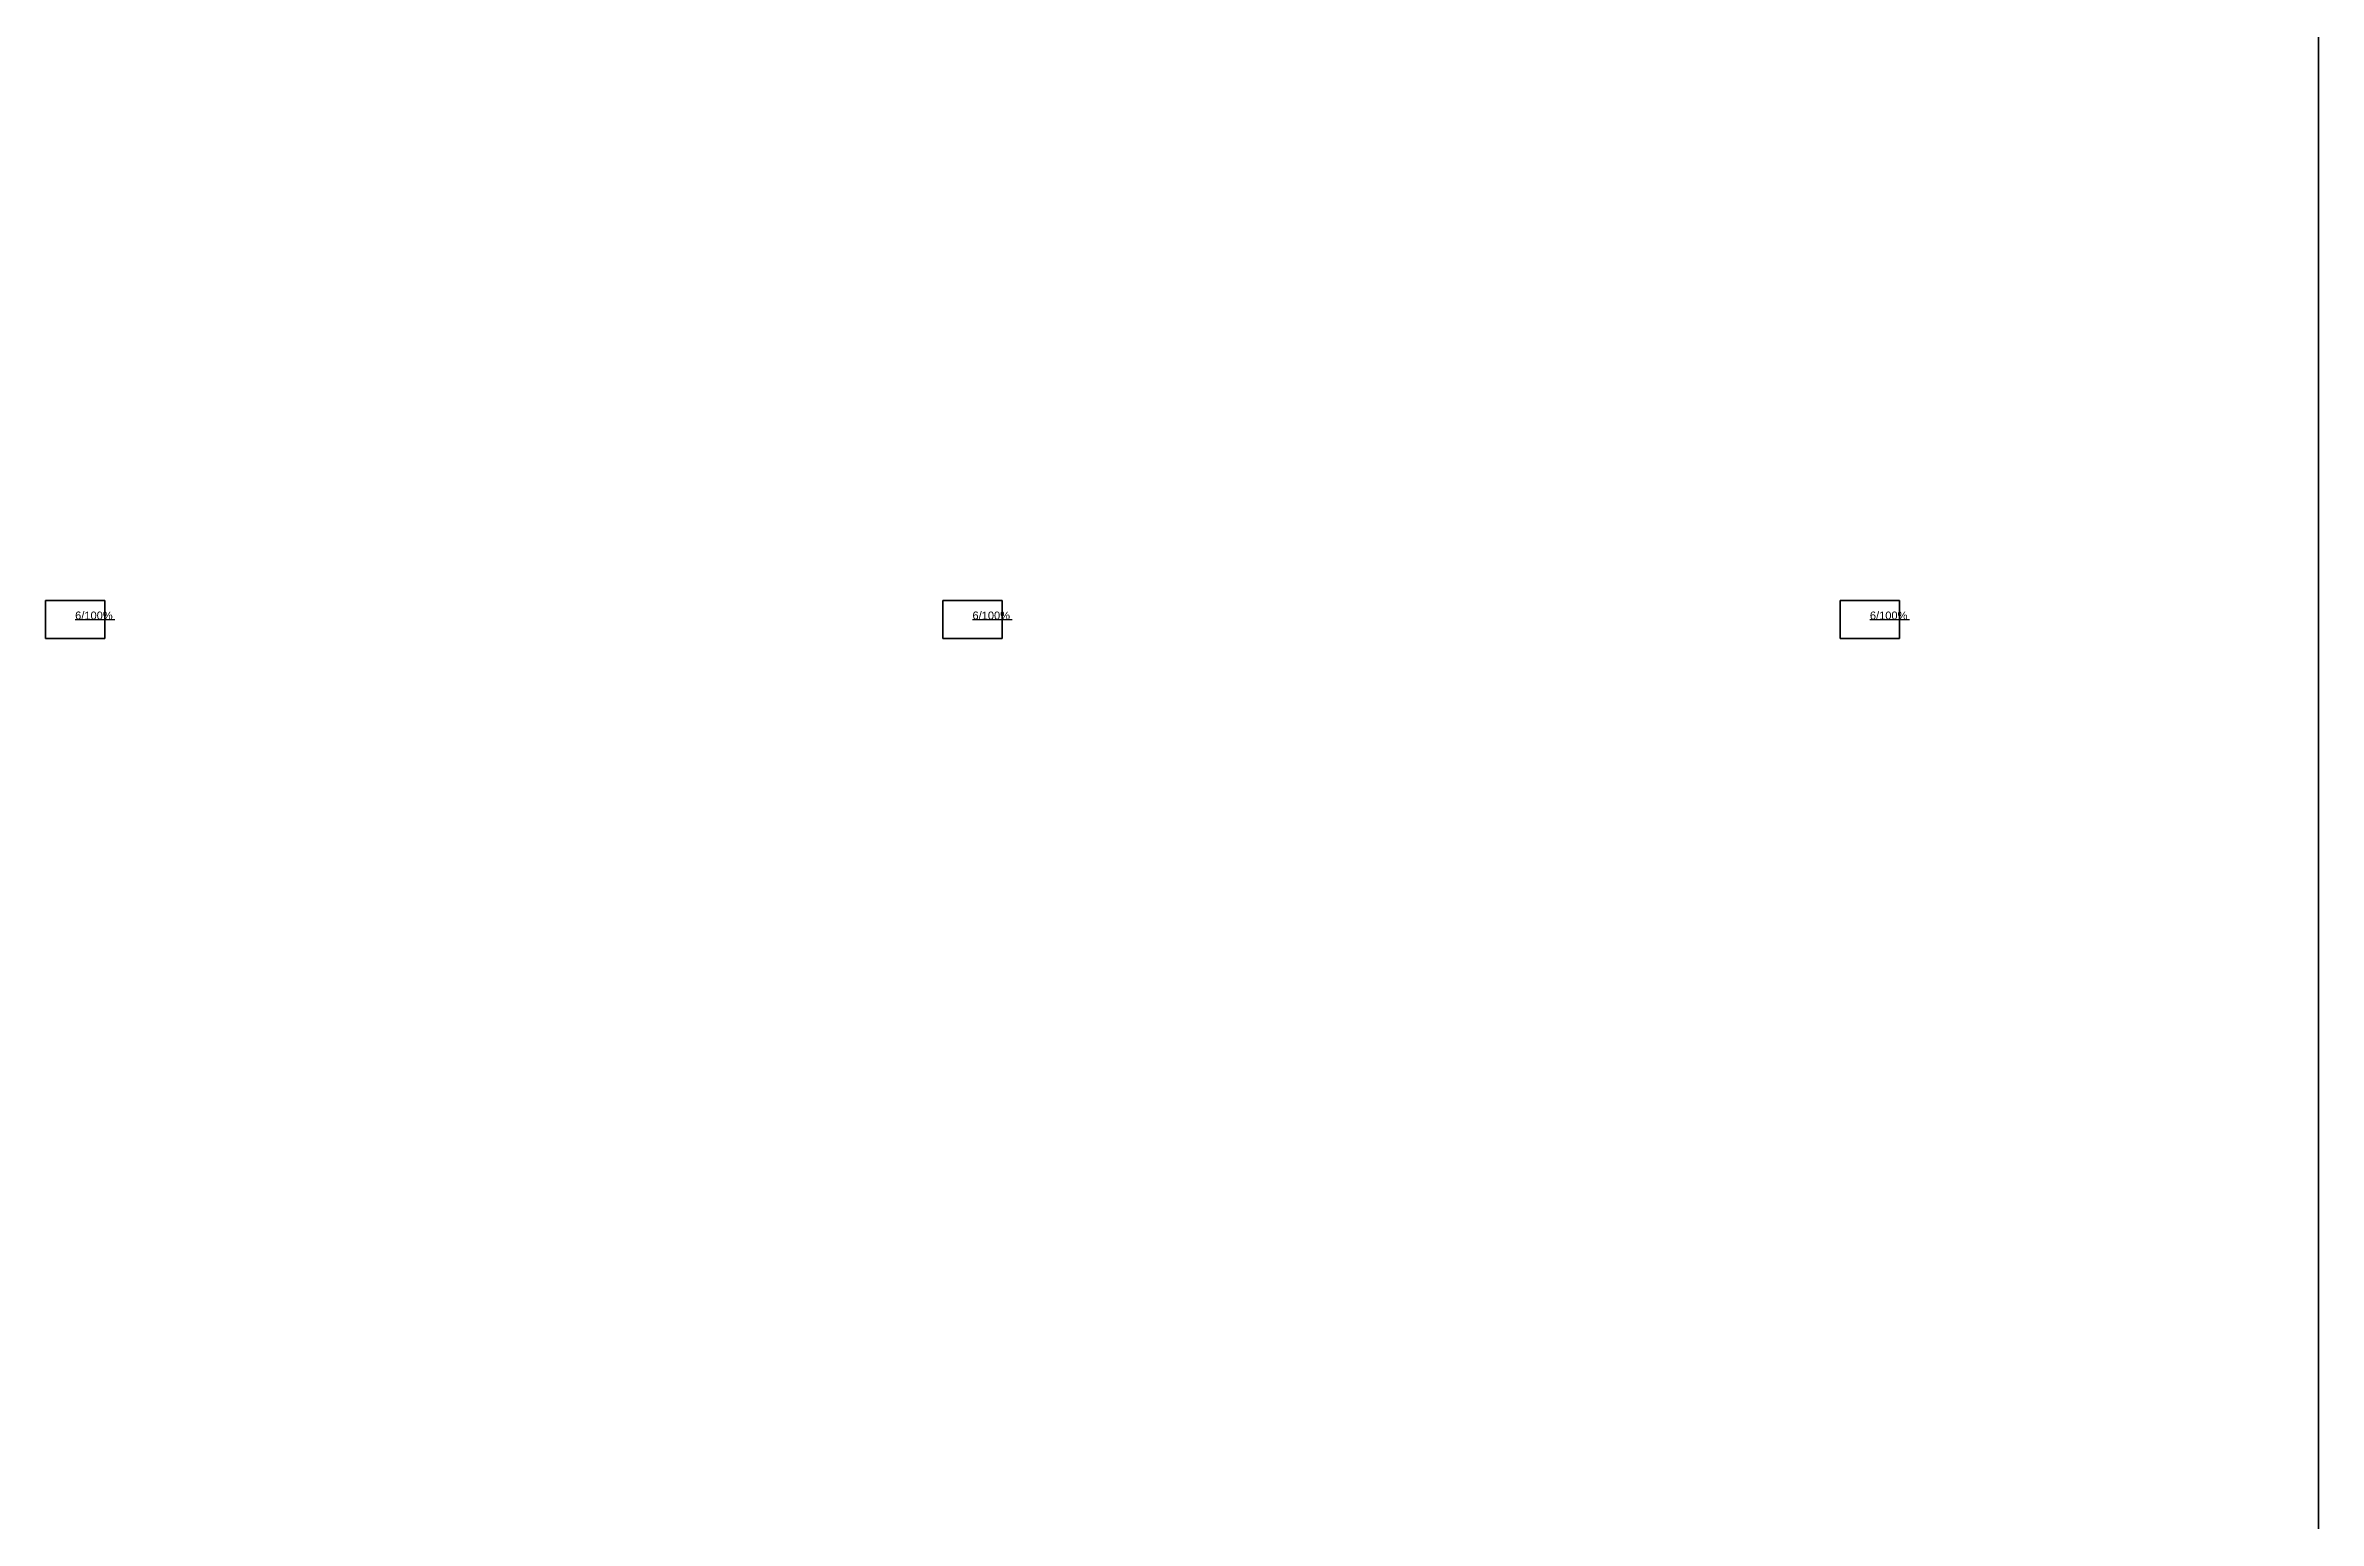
# Model space of a CAD drawing. Header units: millimetres. Extents: x -2.8 to 67.9, y 15.7 to 90.1.
# Drawn here: x 39.21 to 67.92, y 34.28 to 52.9 of the extents above; entities that cross this region are included whole.
import ezdxf

# ---------------------------------------------------------------- set-up
doc = ezdxf.new("R2010")
doc.units = ezdxf.units.MM
for name, color, linetype in [('DLXLUM', 2, 'Continuous'), ('DLXLUMEX', 2, 'Continuous'), ('DLXSCENE', 7, 'Continuous')]:
    doc.layers.add(name, color=color, linetype=linetype)
doc.layers.get('0').off()
doc.styles.get("Standard").update_dxf_attribs({"font": 'arial.ttf'})

# ---------------------------------------------------------------- blocks, each defined once
blk = doc.blocks.new('*U28')
for p, q in [((0.375, 0.24), (-0.375, 0.24)), ((-0.375, 0.24), (-0.375, -0.24)), ((-0.375, 0.24), (-0.375, -0.24)), ((-0.375, -0.24), (-0.375, 0.24)), ((-0.375, 0.24), (-0.375, 0.24)), ((0.375, 0.24), (-0.375, 0.24)), ((-0.375, 0.24), (-0.375, 0.24)), ((-0.375, 0.24), (0.375, 0.24)), ((-0.375, -0.24), (-0.375, 0.24)), ((-0.375, 0.24), (0.375, 0.24)), ((0.375, -0.24), (0.375, 0.24)), ((0.375, 0.24), (0.375, 0.24)), ((0.375, 0.24), (0.375, 0.24)), ((0.375, 0.24), (0.375, -0.24)), ((0.375, -0.24), (0.375, 0.24)), ((0.375, 0.24), (0.375, -0.24)), ((-0.375, -0.24), (0.375, -0.24)), ((-0.375, -0.24), (-0.375, -0.24)), ((-0.375, -0.24), (0.375, -0.24)), ((0.375, -0.24), (-0.375, -0.24)), ((-0.375, -0.24), (-0.375, -0.24)), ((0.375, -0.24), (-0.375, -0.24)), ((0.375, -0.24), (0.375, -0.24)), ((0.375, -0.24), (0.375, -0.24))]:
    blk.add_line(p, q)
at = {"color": 1}
blk.add_line((0, 0), (0.5, 0), dxfattribs=at)
at = {"layer": 'DLXLUMEX', "color": 7}
blk.add_text('6/100%', height=0.1, dxfattribs=at).set_placement((0, 0))
blk = doc.blocks.new('*U34')
for p, q in [((0.375, 0.24), (-0.375, 0.24)), ((-0.375, 0.24), (-0.375, -0.24)), ((-0.375, 0.24), (-0.375, -0.24)), ((-0.375, -0.24), (-0.375, 0.24)), ((-0.375, 0.24), (-0.375, 0.24)), ((0.375, 0.24), (-0.375, 0.24)), ((-0.375, 0.24), (-0.375, 0.24)), ((-0.375, 0.24), (0.375, 0.24)), ((-0.375, -0.24), (-0.375, 0.24)), ((-0.375, 0.24), (0.375, 0.24)), ((0.375, -0.24), (0.375, 0.24)), ((0.375, 0.24), (0.375, 0.24)), ((0.375, 0.24), (0.375, 0.24)), ((0.375, 0.24), (0.375, -0.24)), ((0.375, -0.24), (0.375, 0.24)), ((0.375, 0.24), (0.375, -0.24)), ((-0.375, -0.24), (0.375, -0.24)), ((-0.375, -0.24), (-0.375, -0.24)), ((-0.375, -0.24), (0.375, -0.24)), ((0.375, -0.24), (-0.375, -0.24)), ((-0.375, -0.24), (-0.375, -0.24)), ((0.375, -0.24), (-0.375, -0.24)), ((0.375, -0.24), (0.375, -0.24)), ((0.375, -0.24), (0.375, -0.24))]:
    blk.add_line(p, q)
at = {"color": 1}
blk.add_line((0, 0), (0.5, 0), dxfattribs=at)
at = {"layer": 'DLXLUMEX', "color": 7}
blk.add_text('6/100%', height=0.1, dxfattribs=at).set_placement((0, 0))
blk = doc.blocks.new('*U40')
for p, q in [((0.375, 0.24), (-0.375, 0.24)), ((-0.375, 0.24), (-0.375, -0.24)), ((-0.375, 0.24), (-0.375, -0.24)), ((-0.375, -0.24), (-0.375, 0.24)), ((-0.375, 0.24), (-0.375, 0.24)), ((0.375, 0.24), (-0.375, 0.24)), ((-0.375, 0.24), (-0.375, 0.24)), ((-0.375, 0.24), (0.375, 0.24)), ((-0.375, -0.24), (-0.375, 0.24)), ((-0.375, 0.24), (0.375, 0.24)), ((0.375, -0.24), (0.375, 0.24)), ((0.375, 0.24), (0.375, 0.24)), ((0.375, 0.24), (0.375, 0.24)), ((0.375, 0.24), (0.375, -0.24)), ((0.375, -0.24), (0.375, 0.24)), ((0.375, 0.24), (0.375, -0.24)), ((-0.375, -0.24), (0.375, -0.24)), ((-0.375, -0.24), (-0.375, -0.24)), ((-0.375, -0.24), (0.375, -0.24)), ((0.375, -0.24), (-0.375, -0.24)), ((-0.375, -0.24), (-0.375, -0.24)), ((0.375, -0.24), (-0.375, -0.24)), ((0.375, -0.24), (0.375, -0.24)), ((0.375, -0.24), (0.375, -0.24))]:
    blk.add_line(p, q)
at = {"color": 1}
blk.add_line((0, 0), (0.5, 0), dxfattribs=at)
at = {"layer": 'DLXLUMEX', "color": 7}
blk.add_text('6/100%', height=0.1, dxfattribs=at).set_placement((0, 0))
blk = doc.blocks.new('*U44')
for p, q in [((84.704, 136.161), (84.704, 64.16)), ((84.704, 64.16), (84.704, 136.161))]:
    blk.add_line(p, q)
blk = doc.blocks.new('*U45')
blk.add_line((84.704, 136.161), (84.704, 64.16))
blk = doc.blocks.new('*U46')
blk.add_line((84.704, 64.16), (84.704, 136.161))

msp = doc.modelspace()

# ---------------------------------------------------------------- block references
at = {"layer": 'DLXLUM'}
for name, p in [('*U28', (39.584, 45.655)), ('*U34', (50.917, 45.655)), ('*U40', (62.251, 45.655))]:
    msp.add_blockref(name, p, dxfattribs=at)
at = {"layer": 'DLXSCENE'}
for name in ['*U44', '*U45', '*U46']:
    msp.add_blockref(name, (-16.787, -48.505), dxfattribs=at)

doc.saveas('drawing.dxf')
